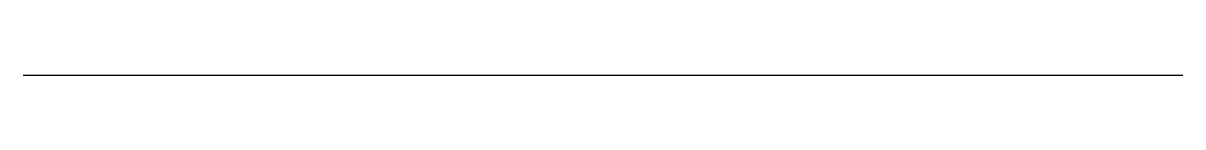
# Model space of a CAD drawing. Extents: x 0 to 4, y 0 to 0.
import ezdxf

# ---------------------------------------------------------------- set-up
doc = ezdxf.new("R2010")
doc.units = 0

msp = doc.modelspace()

# ---------------------------------------------------------------- linework, layer by layer
at = {"layer": 'shs120x5'}
for p, q in [((0, 0), (0, 0, 4.9)), ((0, 0, 4.9), (4, 0, 4.9)), ((4, 0, 4.9), (4, 0))]:
    msp.add_line(p, q, dxfattribs=at)

doc.saveas('drawing.dxf')
